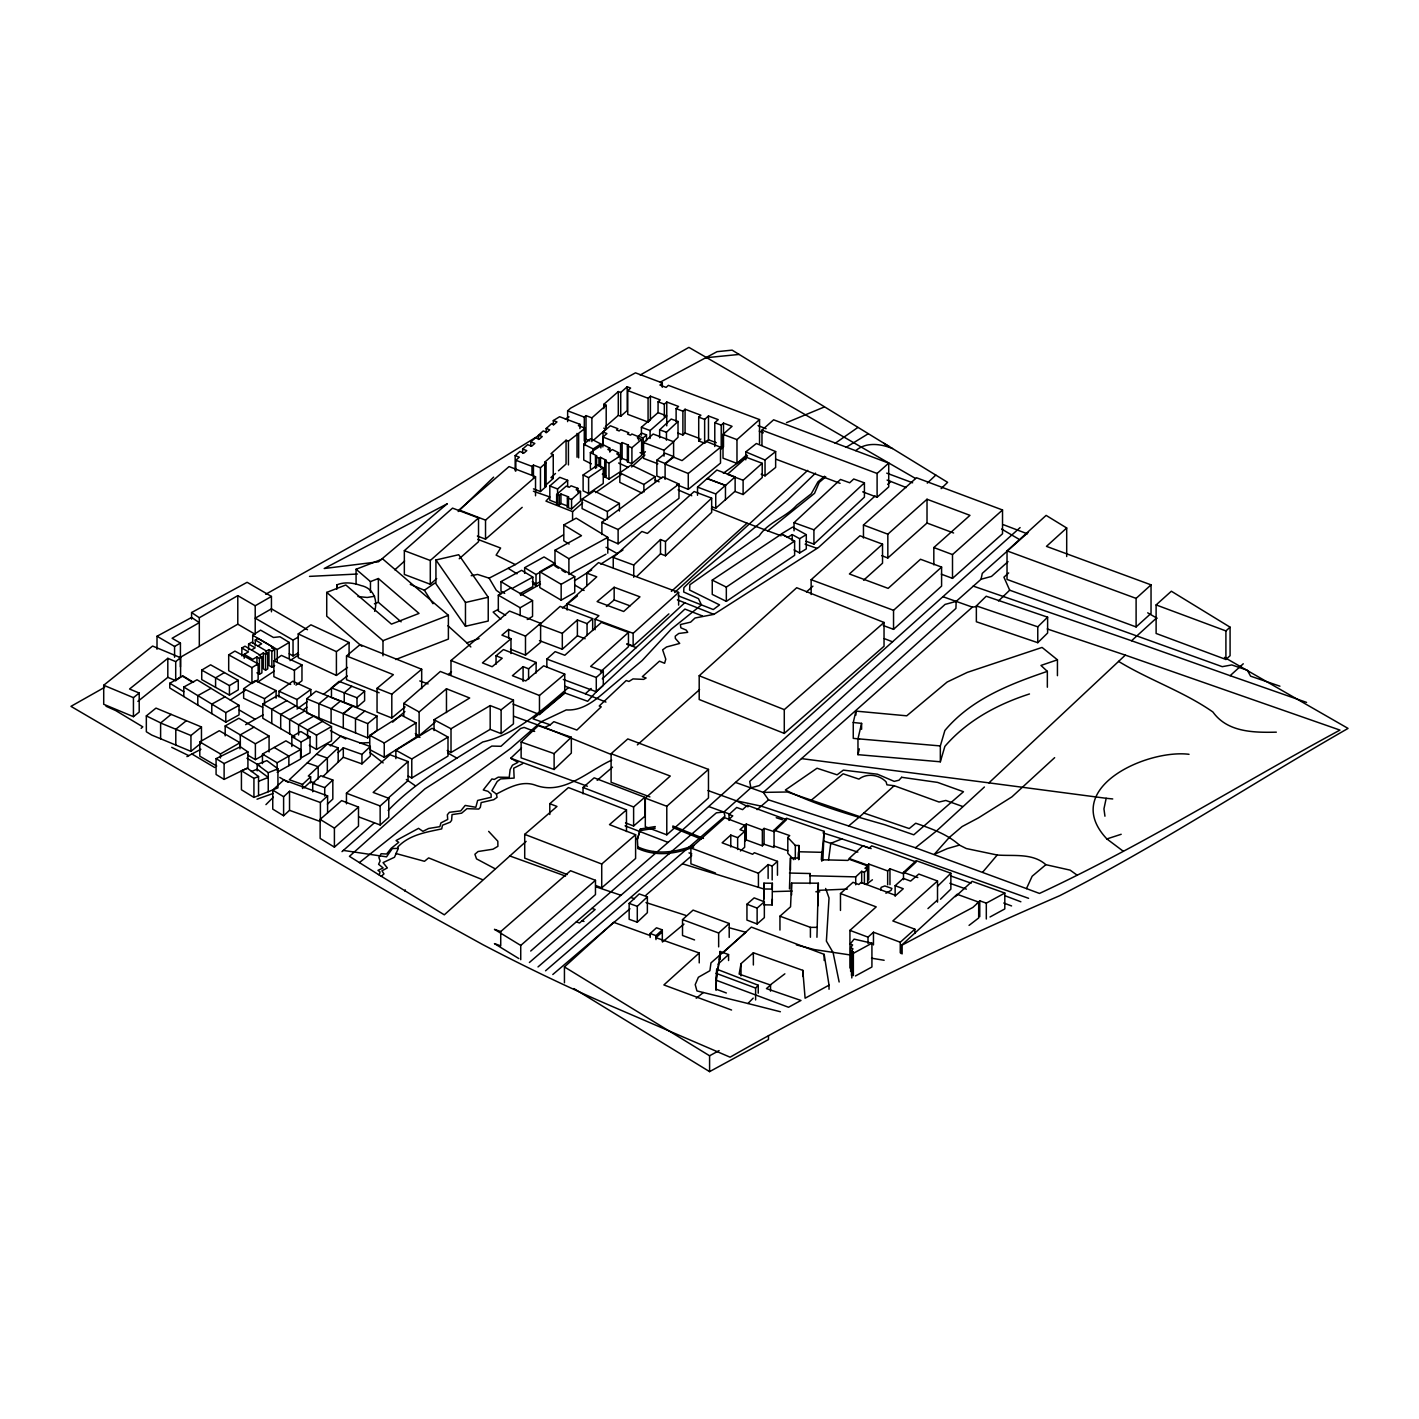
<?xml version="1.0" encoding="UTF-8"?>
<svg xmlns="http://www.w3.org/2000/svg" width="1419" height="1419" viewBox="0 0 1419 1419"><rect width="100%" height="100%" fill="white"/><g stroke="black" fill="none" stroke-linecap="round" stroke-linejoin="round"><path stroke-width="1.5" d="M572.567 519.46L572.584 511.62L582.712 502.769M763.724 900.888L763.901 883.168L772.344 883.239L772.184 904.932L763.724 904.843M772.344 883.239L772.184 889.074L763.724 888.986M772.184 904.932L772.344 899.096M798.649 854.752L798.915 845.511L795.314 845.422L787.811 837.458L789.744 835.614L774.064 830.15L774.064 847.462L764.078 844.252L762.358 845.813L746.27 839.924L744.869 841.201M816.936 937.267L818.32 883.203L791.571 883.079L790.56 906.794L779.953 916.195L779.953 930.066M818.107 905.694L818.32 883.203M336.764 587.129L336.835 584.894C344.391 581.613 353.384 582.837 361.011 585.55C373.162 588.069 378.11 599.616 374.634 611.341M1008.04 561.64L991.491 576.416L981.061 579.254L956.158 601.408L955.927 608.396L759.307 785.576L750.899 787.829L723.885 812.04L716.382 812.821L538.014 966.924M789.461 888.897L790.489 857.91L798.223 858.087L798.649 851.755L821.814 852.322L821.317 859.772L847.87 860.411L849.112 859.258L867.594 865.909L864.969 868.322L867.63 869.279L864.402 872.295L864.402 884.179M789.461 873.04L810.125 873.536L809.983 875.771L855.71 876.871L861.688 871.319L864.402 872.295M821.814 855.302L824.137 831.357L786.498 818.231L774.064 830.15M822.86 860.286L824.137 831.357M828.572 859.932L830.754 843.347L841.875 838.931L871.16 848.597M718.014 970.099L720.072 951.475L728.568 954.579L728.568 960.539M718.706 963.873L716.027 980.174L788.503 1007.259L800.972 1000.466L766.437 988.6L770.535 985.052L739.122 974.073L741.02 963.661L753.365 952.77L802.799 970.348L805.105 998.213L829.033 985.176L824.173 954.366L751.361 927.104L723.211 952.592M719.398 959.652L720.072 955.43M716.027 990.373L716.719 969.159L758.243 985.247L758.243 993.176M981.061 579.254L982.285 573.365L1028.065 532.533M1112.727 798.95L1106.181 798.294L1103.947 808.848L1104.94 816.209M859.524 739.015L853.262 738.359L853.262 722.502L855.905 711.114L906.723 715.815L947.129 682.042L967.279 672.393L1042.078 647.436L1057.439 659.817L1057.439 675.675M1029.485 693.962C997.433 704.303 967.119 720.586 944.877 746.359L940.336 761.79L857.963 754.66L857.963 738.802L861.599 723.371L853.262 722.502M857.963 754.66L859.329 748.877M404.947 891.097L405.249 889.908M940.336 761.79L940.336 745.933L944.877 730.501C971.11 699.159 1009.707 684.171 1047.346 671.364L1047.346 687.222M522.6 763.706L513.713 768.193L514.139 778.091L500.641 778.925L497.2 781.497L491.896 790.667L496.419 794.055L497.058 797.354L493.759 799.695L481.165 802.586L480.332 807.376L478.753 809.078L466.975 808.653L461.618 813.176L452.04 814.595L451.597 820.377L450.178 822.204L442.48 825.219L441.699 828.909C426.409 832.173 409.151 834.727 397.604 847.232L398.278 848.42L394.5 857.253L383.059 862.61L387.352 867.914L381.959 870.769L383.964 873.891L381.285 876.321M640.466 828.962L637.291 839.445L640.466 828.962L655.259 826.567M529.393 962.49L686.902 826.089L735.503 782.419L763.333 792.387L768.513 799.855L915.45 847.764L1026.469 888.596L1032.163 876.232L1045.874 864.685L1070.121 870.131L1077.234 875.239M880.667 889.802L881.128 887.354L884.853 885.953L891.895 888.418L891.043 890.387L885.917 893.243M851.506 951.386L853.351 951.759L853.351 975.545L851.506 975.172L851.506 951.386L852.925 948.797L850.655 947.679L852.624 944.912L849.999 944.274L849.999 968.042M851.506 975.172L852.163 973.966M851.808 977.957L851.808 954.171L853.351 951.759M849.999 944.274L854.114 939.112L871.922 943.209L871.922 966.995L855.462 975.953M1045.874 864.685C1032.553 852.801 1013.574 856.313 997.22 855.018L982.853 871.958M534.644 731.424L524.108 727.415L520.507 728.55L500.978 746.288L491.808 746.075L424.849 788.929L349.429 856.349L378.501 874.583L379.512 874.104L380.026 871.905L377.951 870.361L383.148 867.949L378.607 864.295L380.115 860.943L378.908 857.519L381.143 853.724L386.589 854.025L391.254 848.243L398.739 842.354L396.061 840.545L418.552 828.359L422.933 831.339L428.644 828.483L439.872 826.656L440.937 822.896L447.712 819.437L447.34 814.772L449.397 812.307L460.785 810.87L465.184 805.424L475.826 807.287L477.635 800.44L491.169 797.265L491.116 794.143L487.976 791.341L483.258 789.94L491.932 778.942L494.273 779.457L498.246 777.169L509.226 777.364L510.113 769.595L512.436 765.213L517.953 762.358L510.716 758.243L521.553 747.919M807.713 470.381L674.681 592.503M702.405 615.952L684.916 609.07L596.282 691.745L587.679 701.288L564.727 692.915L533.03 718.848L550.235 724.825L553.836 721.668L576.877 730.04L601.23 706.839L599.226 705.988L626.24 680.535L628.972 681.457L632.998 678.921L643.587 679.382L646.106 678.016L642.328 676.668L659.445 661.165L664.606 663.276L665.777 659.179L662.638 649.831L666.558 646.975L679.719 643.428L675.338 638.408L675.231 636.191L678.761 633.477L687.736 632.324L686.246 630.107L680.854 627.819L680.393 624.555L690.627 622.143L695.026 618.01L713.846 614.374L818.426 547.539L875.133 495.958M755.617 999.952L755.617 988.067L758.243 985.247M753.187 998.125L747.937 1003.499L696.942 990.941L695.221 984.626L698.379 977.265L709.89 970.72L710.972 962.898L745.826 932.283L729.295 927.778M577.835 488.331L576.167 489.821L580.513 491.435L580.513 500.96L571.573 508.96L567.369 507.381L568.505 506.352L568.505 496.845L560.948 494.007L560.948 503.514L559.299 504.987L556.638 503.993L556.638 494.486L566.234 486.114L569.321 487.302L571.077 485.795L577.835 488.331L577.835 492.127M556.638 503.993L557.578 503.036M265.938 804.626L273.353 797.194M976.361 605.895L986.205 596.246L1047.612 617.176L1047.612 633.034L1037.768 642.683L976.361 621.753L976.361 605.895L1037.768 626.826L1047.612 617.176M941.152 488.615L947.608 482.336L732.133 350.138L717.074 351.664L660.332 382.119M493.635 477.139L458.16 511.532M937.516 886.272L950.872 873.253L916.195 860.659L903.495 872.366L903.495 879.638M940.495 899.238L950.872 889.11L950.872 873.253M1279.938 686.193L1250.6 676.171L1247.319 670.211L1231.763 664.926L1222.256 666.682L1009.689 590.198L998.497 600.964M633.743 577.285L633.743 565.064L660.491 539.557L665.493 541.508L711.664 498.14L694.139 491.542L647.419 533.438L641.867 531.469L613.239 557.472L613.239 567.671M636.883 576.327L660.491 553.818L660.491 539.557M521.128 742.031L538.333 725.659L571.325 737.241L571.325 753.099L554.119 769.47L521.128 757.888L521.128 742.031L554.119 753.613L571.325 737.241M867.594 865.164L868.747 864.065L887.655 870.911L889.961 868.8L903.495 873.696L916.195 861.989L871.709 845.848L869.315 848.065L862.912 845.742L849.112 858.513L867.594 865.164L867.63 883.15M338.183 747.866L308.295 775.998L310.637 776.832L302.531 784.423L289.334 779.723L327.31 744.017L338.183 747.866L338.183 762.145M322.769 776.672L343.309 757.267L343.309 747.76L361.951 754.376L370.306 746.5L340.773 736.035L330.29 745.915M927.281 483.134L935.813 475.081M629.149 903.424L639.206 893.935L647.366 896.826L647.366 912.683L637.291 922.19L629.149 919.281L629.149 903.424L637.291 906.333L647.366 896.826M984.414 786.995L936.646 830.86L915.45 847.764M1026.469 888.596L1039.471 893.438C1142.951 845.334 1239.674 784.299 1339.944 730.093L1125.32 655.117L988.919 782.862L801.504 758.615L763.333 792.387L787.403 791.997L859.808 816.652L894.201 785.718L939.041 802.037L945.834 800.458L962.667 806.489M338.183 752.584L343.309 747.76M343.309 757.267L361.951 763.883L370.306 756.025L370.306 746.5M312.712 791.784L312.712 783.323L320.818 775.732L332.826 780.024L332.826 799.057L327.417 804.13M324.72 796.094L324.72 787.634L332.826 780.024M660.491 553.818L665.493 555.769L711.664 512.419L711.664 498.14M303.879 787.9L310.637 781.585L314.716 783.022M659.64 437.744L659.64 429.815L671.187 419.048L678.016 421.478L678.016 437.336L673.67 441.38M666.451 440.192L666.451 432.263L678.016 421.478M638.444 440.121L638.444 436.165L641.707 433.114L646.496 434.853L646.496 440.795M640.04 452.59L643.215 453.761L643.215 437.903L646.496 434.853M643.215 453.761L645.397 451.721M794.037 530.83L794.037 522.671L840.509 479.462L849.679 482.762L853.724 479.001L864.419 482.85L864.419 497.129L813.921 544.098L805.974 541.224M813.921 544.098L813.921 529.819L864.419 482.85M815.535 473.095L787.492 500.197L691.94 579.892L683.905 587.59L683.692 591.989L698.467 598.641L701.447 604.902L713.278 609.549L719.557 604.884L689.581 590.038L689.865 584.752L759.218 535.85C768.495 521.89 785.612 517.545 796.715 505.217L811.225 493.83L817.965 481.839L824.599 476.234M684.774 602.773L602.295 678.814M671.364 591.386L747.05 523.203L781.124 535.779M564.727 686.14L585.337 693.767L591.226 688.499M887.691 484.393L890.83 481.502L906.28 487.568M526.112 841.378L444.307 914.829L378.501 874.583M327.594 795.882L320.392 802.515L289.529 791.288L289.529 810.32L283.605 815.748L272.75 809.114L272.75 790.081L283.8 779.953L327.594 795.882L327.594 812.803M283.605 815.748L283.605 796.715L289.529 791.288M901.154 953.55L901.154 945.622L957.151 894.289L978.684 902.112L978.684 917.969L969.053 925.383M978.684 902.112L972.866 907.433L901.154 945.622M141.155 728.337L142.787 726.847L115.755 710.6L105.999 706.219M631.632 466.975L644.882 455.02M568.54 687.541C542.643 709.482 516.605 734.155 482.762 741.977C449.77 762.801 415.448 782.082 388.167 810.426M729.029 820.43L729.029 814.488L736.709 807.464L742.598 809.628L747.334 805.3L786.498 819.685L774.064 831.605L764.078 828.394L762.358 829.955L762.358 845.813M728.816 819.472L732.789 815.854L729.029 814.488M655.986 939.609L655.986 935.635L662.318 929.853L656.465 927.795L650.186 933.507L650.186 937.462M662.318 931.893L655.986 937.675L699.23 953L699.23 962.898M955.395 896.648L972.121 881.341L1004.812 893.065L1004.812 908.923L990.019 916.976M977.301 903.069L979.766 900.817L986.311 903.14L1004.812 893.065M762.358 829.955L746.27 824.067L739.973 829.654L744.656 831.392L737.649 837.653L737.649 849.555M1156.574 617.974L1131.564 640.749L973.168 586.082M404.592 561.019L394.837 569.835M567.157 610.081L567.157 603.731L596.778 576.823L586.81 573.134L586.81 585.816M1020.101 527.584L735.503 782.419M1066.698 527.992L1046.459 546.368L1151.04 584.859L1151.04 613.398L1136.105 626.932L1007.029 579.431L1007.029 550.891L1046.122 515.399L1066.698 527.992L1066.698 556.532M718.014 964.157L728.568 954.579M1136.105 626.932L1136.105 598.392L1151.04 584.859M1131.564 640.749L1230.131 675.675L1243.257 663.79M646.053 895.087L691.692 855.728M699.23 953L663.879 984.946L731.565 1010.026M553.321 424.884L553.321 420.556L559.618 416.725L579.91 424.281L578.384 425.665L585.196 428.219L585.196 445.513M699.195 675.746L796.698 587.732L884.037 622.462L884.037 646.248L784.281 733.41L699.195 699.514L699.195 675.746L784.281 709.624L884.037 622.462M612.511 767.147L597.168 780.361M718.653 946.881L718.653 933.01L729.206 923.503L693.075 910.111L682.521 919.618L682.521 935.476L694.565 939.946M696.215 998.249L703.363 992.52M586.81 573.134L598.481 562.633L678.619 592.45L678.619 605.133M546.847 667.232L546.847 659.072L555.131 651.64L564.833 655.259L601.408 622.409L628.457 632.466L628.457 646.727L600.485 671.843M595.058 629.752L595.058 619.181L598.924 615.704L567.157 603.731M374.421 822.772L341.997 851.648M628.457 632.466L590.623 666.451L603.306 671.169L603.306 685.43L596.282 691.745L563.325 679.488M627.127 643.765L633.14 646L633.14 633.317L678.619 592.45M596.282 691.745L596.282 677.484L603.306 671.169M633.14 646L668.881 613.895M811.154 594.526L811.154 579.715L860.003 535.779L882.529 544.151L882.529 563.183L863.603 580.229M882.529 544.151L849.396 573.968L888.134 588.371L920.505 559.263L941.595 567.086L941.595 586.118L893.544 629.344L883.239 625.513M893.544 629.344L893.544 610.312L941.595 567.086M1008.678 572.921L1003.925 577.178L1009.689 590.198M1156.113 604.92L1171.349 591.226L1230.078 627.18L1230.078 655.72L1225.91 659.463L1156.113 633.459L1156.113 604.92L1225.91 630.923L1230.078 627.18M585.196 428.219L568.434 441.132L566.057 440.245L550.944 453.761L553.25 454.63L553.25 478.416L544.736 486.007L546.084 486.522L546.084 462.736L544.736 462.222L544.736 486.007M555.485 473.503L550.944 477.547L553.25 478.416M558.501 470.789L566.057 464.031L566.057 440.245M571.573 508.96L571.573 499.453L580.513 491.435M806.435 591.954L812.91 586.153M699.585 689.599L637.362 744.886M840.474 910.448L840.474 893.527L853.014 882.316L858.814 884.498L861.085 882.476L895.761 895.442L903.264 888.737L895.141 885.704L895.141 896.276M849.928 943.067L849.928 930.385L876.215 906.883L840.474 893.527M868.002 943.475L868.002 937.143L873.465 932.23L900.267 942.234L914.865 929.179L892.835 920.949L937.516 880.986L918.785 874.051L910.608 881.11L903.335 878.379L895.141 885.704M927.955 908.586L937.516 900.018M544.736 462.222L553.25 454.63M567.635 421.62L567.635 410.818L570.669 408.14L635.481 372.842L662.301 382.935L659.924 385.063L666.114 387.387L668.402 385.347L759.537 419.581L759.537 443.367M559.299 504.987L559.299 495.479L560.948 494.007M567.369 507.381L567.369 497.856L568.505 496.845M723.495 423.11L723.495 446.896L721.224 448.918L721.224 425.132L723.495 423.11L732.08 426.321L723.016 434.374L723.016 458.16L736.975 463.41L746.642 454.825M863.462 538.014L863.462 525.03L916.514 477.76L1002.524 509.989L1002.524 533.775L952.504 578.367L941.294 574.163M881.731 555.68L887.833 557.969L887.833 534.183L927.015 499.257L969.975 515.345L933.826 547.557L933.826 564.868M887.833 557.969L927.015 523.043L927.015 499.257M952.504 578.367L952.504 554.581L1002.524 509.989M715.46 873.022L690.911 863.834L690.911 847.977L724.807 817.734L744.869 825.344L744.656 847.249L740.452 851.01M737.649 837.653L730.785 835.082L722.111 842.815L752.638 854.256L754.34 852.713L777.47 861.368L777.47 875.239M758.42 887.123L758.42 873.253L768.122 864.579L772.167 866.087L777.47 861.368M546.191 432.83L546.191 428.503L551.512 423.767L553.907 424.671L556.975 421.922L553.321 420.556M714.786 446.506L714.786 422.72L718.245 419.652L708.471 415.98L708.471 439.766L704.64 443.171L698.716 440.937L698.716 417.151L700.897 415.217L685.075 409.257L682.894 411.191L682.894 434.977L677.803 433.061M704.64 443.171L704.64 419.385L708.471 415.98M698.716 440.937L700.897 439.003M736.975 463.41L736.975 439.624L759.537 419.581M697.527 495.266L697.527 487.107L707.212 478.487L725.464 485.351L725.464 499.772L735.131 491.169L735.131 476.89L716.897 470.044L707.212 478.646L725.464 485.493L735.131 476.89M562.314 633.371L577.391 619.961L587.058 623.597L592.663 618.631L560.133 606.41L539.468 624.786L562.314 633.371L562.314 649.228L539.468 640.643M743.113 480.261L762.216 463.286L746.536 457.379L727.433 474.354L743.113 480.261L743.113 494.522L735.131 491.524M562.314 649.228L577.391 635.818L577.391 619.961M743.113 494.522L762.216 477.547L762.216 463.286M862.699 491.843L877.102 497.253L877.102 473.467L888.72 463.126L773.621 419.811L761.968 430.152L761.968 445.282M877.102 497.253L888.72 486.912L888.72 463.126M801.504 758.615L972.387 607.137L977.851 606.339M538.493 439.464L538.493 435.136L543.229 430.95L546.883 432.334L549.703 429.815L546.191 428.503M533.455 488.881L540.462 491.524L540.462 467.738L546.084 462.736M540.462 491.524L546.084 486.522M641.406 435.19L641.406 427.261L658.044 412.627L658.097 401.808L660.243 399.91L650.399 396.203L648.075 398.26L648.075 422.046L627.766 414.366L627.766 390.58L630.621 388.061L627.198 386.766L620.724 392.495L620.724 416.281L618.294 415.359L605.399 426.711M676.118 421.603L676.118 408.637L678.566 406.473L666.77 402.02L664.34 404.167L664.34 417.133M657.866 463.782L643.57 458.39L643.57 442.533L653.166 434.037L673.599 441.735L673.599 457.592M664.003 456.191L664.003 450.249L673.599 441.735M346.449 803.81L346.449 793.239L389.977 754.731L408.051 761.542L408.051 780.574L388.114 798.205M408.051 761.542L373.144 792.423L388.771 798.312L388.771 817.344L380.15 824.971L358.936 816.972M711.699 506.707L715.744 508.233L715.744 493.954L725.464 485.351M715.744 508.233L725.464 499.612M380.15 824.971L380.15 805.957L388.771 798.312M359.379 862.61L420.024 814.222L510.485 748.558L541.278 721.721L566.252 709.926C584.38 711.008 597.47 698.166 610.33 687.31L642.133 660.562L671.187 629.238L701.447 604.902L678.193 595.785M436.715 578.615L430.294 584.273L404.344 574.447L404.344 550.661L452.555 508.126L478.522 517.953L478.522 541.739L459.224 558.767M522.653 453.388L522.653 449.06L527.62 444.679L531.664 446.222L534.839 443.42L530.812 441.912L530.812 446.222M530.812 441.912L535.477 437.797L539.255 439.198L542.253 436.555L538.493 435.136M430.294 584.273L430.294 560.487L478.522 517.953M620.724 416.281L627.198 410.552L627.198 386.766M648.075 422.046L650.399 419.989L650.399 396.203M682.894 434.977L685.075 433.043L685.075 409.257M611.092 753.702L627.801 738.927L708.471 769.4L708.471 797.939L666.788 834.815L645.308 826.709L645.308 798.152L670.282 776.051L611.092 753.702L611.092 782.241L649.884 796.893M666.788 834.815L666.788 806.276L708.471 769.4M564.443 982.799L564.443 966.942L613.664 922.315L650.186 935.547M757.125 809.646L768.513 799.855M515.168 470.753L515.168 455.623L519.833 451.508L523.983 453.069L526.786 450.621L522.653 449.06M515.824 471.073L515.824 460.27L519.301 457.202L515.168 455.623M603.784 408.672L603.784 404.344L618.294 391.573L620.724 392.495M591.883 441.646L591.883 417.86L606.197 405.266L603.784 404.344M593.461 440.245L606.197 429.052L606.197 405.266M650.097 438.489L650.097 430.56L666.753 415.927L658.044 412.627M531.983 475.028L531.983 466.372L533.455 465.095L540.462 467.738M757.125 923.964L757.125 908.107L764.344 901.774L754.163 897.89L746.944 904.222L746.944 920.08L757.125 923.964L764.344 917.632L764.344 901.774M586.012 415.625L586.012 439.411L584.291 440.919L584.291 417.133L586.012 415.625L591.883 417.86M403.776 716.382L403.776 703.416L440.316 671.471L513.447 700.064L513.447 723.85L501.12 733.605L490.176 729.366L451.011 752.531L447.251 750.527M320.144 819.384L341.624 800.618L358.493 807.074L358.493 826.106L334.405 847.143L320.144 838.416L320.144 819.384L334.405 828.111L334.405 847.143M358.493 807.074L334.405 828.111M518.857 958.57L494.451 943.617L500.73 945.834L500.73 931.556L570.527 870.734L595.466 880.312L595.466 894.573L530.706 951.032M520.738 959.705L520.738 945.444L595.466 880.312M485.529 520.134L535.531 476.749L509.066 466.567L459.082 509.953L485.529 520.134L485.529 539.167L477.387 536.027M485.529 539.167L522.192 507.346M567.653 480.332L557.578 488.97L557.578 503.248L549.827 500.215L549.827 485.954L559.778 477.316L567.653 480.332L567.653 486.451M625.531 822.878L633.619 826L633.619 806.968L644.776 797.301L594.171 777.825L583.032 787.474L583.032 793.824M633.619 826L644.776 816.315L644.776 797.301M392.637 722.147L404.894 711.54M549.792 814.506L549.792 803.704L568.451 787.563L626.471 809.912L626.471 831.534M567.263 874.547L524.711 858.14L524.711 834.354L556.975 806.453L549.792 803.704M626.471 809.912L609.478 824.634L635.606 834.709L635.606 858.477L601.727 887.815L595.643 885.474M601.727 887.815L601.727 864.029L635.606 834.709M576.327 921.889L579.502 922.989L595.164 909.508L591.971 908.408M545.552 970.791L724.967 816.138L723.885 812.04L708.932 806.613M331.461 687.896L339.07 681.368L364.612 691.213L364.612 700.72L357.003 707.265L331.461 697.421L331.461 687.896L357.003 697.758L364.612 691.213M622.125 442.586L622.125 458.443L620.582 459.774L620.582 443.916L622.125 442.586L628.404 445.052L628.404 460.909L627.375 461.796L631.916 463.57L641.636 455.304L641.636 439.447L637.344 437.762L638.444 436.68L631.881 434.019L630.515 435.19L627.464 434.001L628.865 432.795L620.706 429.62L619.145 430.968L616.52 429.922L617.904 428.733L610.365 425.789L603.04 432.032L603.04 443.916M627.375 461.796L627.375 445.938L628.404 445.052M351.823 686.264L344.232 692.844L344.232 702.37M552.789 974.516L629.965 908.763M784.867 973.824L770.109 985.034M602.88 446.914L602.88 437.017L606.924 433.558L603.04 432.032M631.916 463.57L631.916 447.73L641.636 439.447M450.994 675.32L450.994 660.527L509.51 611.057L540.604 623.331L525.491 636.12L508.641 629.451L501.918 635.144L510.982 638.727L510.982 653.538M415.288 733.623L419.137 735.751L419.137 711.966L446.471 688.765L469.671 698.006L434.037 719.735L434.037 730.554M419.137 735.751L435.207 722.094M825.734 476.855L819.242 482.371L814.541 493.333L767.608 531.043M510.982 638.727L482.425 662.886L492.162 666.735L502.22 658.239L496.047 655.791L496.047 664.252M496.047 655.791L503.443 649.565L536.116 662.46L536.116 673.014M510.503 649.228L525.491 655.135L540.604 642.364L540.604 623.331M536.116 662.46L528.595 668.81L523.097 666.628L512.401 675.692L525.722 680.943L543.637 665.813L564.727 674.131L564.727 693.164L539.468 714.52L513.057 704.09M539.468 714.52L539.468 695.487L564.727 674.131M614.161 587.271L597.097 601.585L623.686 611.483L639.969 596.849L614.161 587.271L614.161 599.953L606.41 606.463M379.121 692.774L346.52 679.736L346.52 655.95L360.089 644.616L421.691 669.254L421.691 688.712M405.089 706.91L391.804 717.996L377.046 712.107L377.046 688.321L393.382 674.681L346.52 655.95M391.804 717.996L391.804 694.21L421.691 669.254M662.779 941.737L683.958 924.088M811.296 800.192L843.099 773.816L858.921 779.102C867.044 772.876 879.23 774.65 886.13 781.904L886.91 784.813L894.201 785.718M661.804 478.043L656.855 476.039L656.855 460.182L665.263 453.246L673.528 456.563L665.103 463.516L665.103 479.374M448.173 674.628L451.526 671.861M688.268 473.503L720.515 447.251L705.882 441.238L682.06 460.607L673.528 457.113L665.103 464.048L688.268 473.503L688.268 489.36L676.686 484.642M688.268 489.36L720.515 463.091L720.515 447.251M562.474 608.077L577.444 595.891M343.292 727.929L306.717 712.994L306.717 698.733L316.011 691.177L352.604 706.112L343.292 713.668L343.292 727.929L355.495 732.896L355.495 718.599L364.807 711.043M328.215 696.126L318.92 703.753L318.92 718.014M340.418 701.092L331.106 708.702L331.106 722.981M306.717 698.733L343.292 713.668L352.604 706.059L377.011 716.063L377.011 730.324L367.698 737.898L355.495 732.878M367.698 737.898L367.698 723.619L377.011 716.063M201.463 742.829L190.944 751.361L151.727 735.06L146.334 731.761L146.334 715.903L155.984 708.099L201.463 726.971L201.463 740.86M171.149 714.36L160.613 722.998L190.944 735.503L201.463 726.971M186.315 720.728L175.796 729.242L175.796 745.099M1054.654 757.657L1011.907 796.875L978.471 817.858L962.082 826.585L949.24 837.494L934.234 854.38L947.289 848.615L959.439 845.103L966.321 848.544L997.22 855.018M180.585 657.707L175.708 661.626L167.814 658.327L129.555 689.013L139.204 693.04L139.204 712.054L133.439 716.684L103.711 704.285L103.711 685.253L152.596 646.053L180.585 657.707L180.585 676.721L175.708 680.641L167.814 677.36L137.874 701.376M591.315 463.836L583.759 460.04L583.759 444.182L590.57 438.702L600.858 443.97L600.858 447.943M133.439 716.684L133.439 697.651L139.204 693.04M859.808 816.652L848.651 825.947M745.791 459.827L745.791 451.898L756.398 443.491L775.643 451.579L775.643 467.436L765.036 475.862L761.187 474.23M765.036 475.862L765.036 460.004L775.643 451.579M501.12 733.605L501.12 709.819L513.447 700.064M323.479 694.37L347.265 675.976M303.737 709.606L306.876 707.194M866.051 884.569L872.437 879.78M855.746 450.639C866.033 441.859 880.738 443.704 892.462 448.546M601.887 534.52L601.887 522.281L662.762 476.819L678.974 484.074L678.974 498.353L618.116 543.814L607.297 538.972M618.116 543.814L618.116 529.535L678.974 484.074M296.997 707.123L296.997 699.514L310.814 689.492L292.775 681.226L278.975 691.23L278.975 696.942M296.997 709.021L307.355 701.518M595.572 492.588L621.504 474.354M347.495 667.444L336.409 675.426L298.238 657.707L298.238 633.921L310.903 624.821L349.092 642.523L349.092 655.489M290.682 684.455L273.885 676.668L273.885 660.811L281.423 655.383L301.963 664.926L301.963 680.783L295.932 685.111M294.425 684.206L294.425 670.336L301.963 664.926M336.409 675.426L336.409 651.64L349.092 642.523M723.318 473.236L747.547 455.801M846.043 447.357L868.162 433.806M835.152 443.296L857.785 427.509M262.621 707.283L243.642 698.219L243.642 688.712L255.225 680.623L276.102 690.61L276.102 698.219M264.519 704.392L264.519 698.68L276.102 690.61M435.101 582.925L424.387 590.233L410.268 584.415M642.027 493.102L619.837 482.371L619.837 472.846L631.189 465.024L655.223 476.642L655.223 482.354M643.889 492.091L643.889 484.482L655.223 476.642M583.12 474.975L597.789 464.971L603.252 467.649L603.252 483.507L588.583 493.493L583.12 490.832L583.12 474.975L588.583 477.635L603.252 467.649M605.452 520.117L582.109 508.605L582.109 499.08L594.135 490.956L619.393 503.426L619.393 511.035M607.385 519.159L607.385 511.549L619.393 503.426M726.333 601.372L726.333 587.111L794.622 541.065L781.461 534.076L712.249 580.123L712.249 594.401L726.333 601.372L794.622 555.326L794.622 541.065M274.151 671.187L257.956 681.918M290.026 660.633L298.841 654.762M230.339 700.117L245.061 690.414M590.375 468.447L590.375 452.59L602.791 444.519L609.798 448.138L607.846 449.397L610.525 450.781L612.369 449.557L618.613 452.75L616.768 453.938L620.387 455.818L620.387 471.676L608.982 479.072L604.725 476.873L604.725 461.015L606.002 460.182L600.485 457.326L598.96 458.302L598.96 466.23M604.725 476.873L606.002 476.039L606.002 460.182M593.213 452.892L593.213 448.936L600.858 443.97M595.483 468.394L595.483 456.492L596.583 455.783L590.375 452.59M608.982 479.072L608.982 463.215L620.387 455.818M252.706 643.162L252.706 635.233L260.599 630.142L273.459 637.468L280.004 636.776L289.228 642.435L289.228 658.292M591.67 569.924L574.447 580.814M600.769 564.123L622.941 550.004M369.791 735.361L401.577 715.282L416.033 722.91L416.033 737.188L384.247 757.267L369.791 749.64L369.791 735.361L384.247 742.988L416.033 722.91M563.432 534.839L515.328 564.585L489.129 578.172L477.547 574.429L471.214 575.706M540.976 434.161L441.717 495.408L265.69 594.277M228.69 654.868L234.915 651.09L258.134 663.826L258.134 679.683L251.943 683.461L228.69 670.726L228.69 654.868L251.943 667.604L258.134 663.826M395.866 758.668L395.866 750.225L432.068 728.302L447.996 737.064L447.996 756.079L411.776 778.02L408.229 776.069M411.776 778.02L411.776 758.988L447.996 737.064M799.624 538.688L806.294 534.644L792.6 527.105L781.461 533.863L787.74 537.322L792.21 534.608L799.624 538.688L799.624 552.967L794.072 549.898M799.624 552.967L806.294 548.905L806.294 534.644M565.312 419.084L569.054 416.849M224.433 672.588L238.268 680.34L238.268 689.847L229.435 695.115L201.729 679.612L201.729 670.105L210.58 664.819L224.433 672.553L215.582 677.874L215.582 687.381M229.435 695.115L229.435 685.608L238.268 680.34M277.255 661.431L277.255 649.53L289.228 642.435M434.037 719.735L451.011 728.745L490.176 705.58L501.12 709.819M540.497 584.06L520.578 595.395M505.607 615.225L498.317 611.021L498.317 595.164L510.698 587.998L532.551 600.574L532.551 616.431L527.247 619.518M520.17 615.686L520.17 607.758L532.551 600.574M640.217 375.024L688.907 347.371L915.486 478.451M179.362 657.884L199.316 646.408L199.316 617.726L237.789 595.643L255.207 605.771L255.207 634.311L237.789 624.183L237.789 595.643M255.207 605.771L271.437 596.441L247.119 582.304L191.583 612.547L191.583 619.127M199.316 646.266L237.789 624.183M307.497 629.734L271.437 608.822L255.207 618.17L293.041 640.093L298.451 636.989M289.263 653.769L293.041 655.95L298.451 652.846M157.012 649.246L157.012 636.262L174.572 646.461L180.426 643.091L180.426 666.877M216.717 766.012L199.795 756.185L199.795 741.906L219.306 730.714L240.006 742.74L240.006 748.842M286.744 700.631L271.774 709.234L262.817 704.019L277.805 695.452L331.496 726.581L331.496 740.86L316.508 749.427L309.342 745.241M199.795 741.906L220.477 753.932L240.006 742.74M295.684 705.828L280.696 714.431L280.696 728.692L262.817 718.28L262.817 704.019M289.653 719.61L304.642 711.008M313.599 716.187L298.593 724.79L271.774 709.198L271.774 723.513M322.539 721.366L307.551 729.969L298.593 724.754L298.593 734.989M307.551 738.128L307.551 729.934L316.508 735.166L331.496 726.581M241.851 655.915L241.851 647.986L245.008 646.195L251.5 650.008M244.21 658.274L244.21 654.319L248.467 651.906L241.851 647.986M266.506 650.984L268.971 649.6L271.845 651.286L274.63 649.707L274.63 659.622M268.971 649.6L268.971 665.458L271.845 667.143L274.63 665.564M104.651 687.31L70.95 706.36L400.53 899.22L482.921 944.699A2303.835 1330.117 60 0 0 606.516 1003.996L730.093 1057.19C836.465 996.298 947.395 944.451 1059.674 895.708C1158.791 845.263 1251.629 783.66 1348.05 728.408L1224.455 657.387M248.609 649.937L248.609 643.995L251.606 642.293L266.506 651.09L265.424 651.711L267.748 653.077L267.748 668.934L265.584 670.158L263.313 668.828L263.313 652.971L259.109 655.401L261.894 657.05L261.894 672.908L259.429 674.291L256.928 672.801M259.429 674.291L259.429 658.434L256.928 656.944L252.706 659.321L244.21 654.319M539.805 571.733L553.357 564.053L574.73 576.628L574.73 592.486L561.161 600.166L539.805 587.59L539.805 571.733L561.161 584.309L561.161 600.166M561.161 584.309L574.73 576.628M255.278 645.964L255.278 640.004L258.081 638.426L277.255 649.53M257.921 645.911L261.681 643.8L255.278 640.004M263.313 652.971L265.584 654.301L267.748 653.077M259.429 658.434L261.894 657.05M225.178 735.876L225.178 725.96L238.871 718.245L269.078 736.071L269.078 751.928M245.629 724.666L263.012 714.874M253.966 727.149L240.272 734.882L225.178 725.96M240.343 746.749L216.078 758.633L216.078 774.49L224.113 779.403L247.917 767.768L247.917 751.91L240.343 746.749L240.272 734.847L255.385 743.787L269.078 736.071M291.853 736.603L300.863 731.53L310.052 736.958L310.052 752.815L301.059 757.888L301.059 742.031L291.853 736.603L291.853 746.518M262.462 763.582L262.462 754.074L285.911 740.842L300.597 749.534L300.597 759.041L277.148 772.273M247.828 755.174L255.385 759.644L263.934 754.819M301.059 742.031L310.052 736.958M262.462 754.074L277.148 762.766L300.597 749.534M611.695 760.141C587.448 771.173 563.591 795.722 535.211 785.115C521.553 780.202 508.197 788.006 496.419 794.055M524.658 567.671L544.045 556.94L555.397 563.769L536.01 574.5L524.658 567.671L524.658 573.365M532.231 581.737L536.01 584.007L539.894 581.861M255.154 719.291L239.261 709.997M183.796 696.498L169.783 688.002L169.783 683.248L183.033 675.976L193.552 682.344M183.796 687.044L197.046 679.772L211.041 688.286L197.791 695.629L183.796 687.044L183.796 696.569L225.798 722.147L239.048 714.874L239.048 705.349L211.041 688.357M225.036 696.853L211.786 704.126L211.786 713.633M569.108 544.027L563.804 540.799L563.804 524.941L576.203 518.148L607.793 537.358L607.793 553.215M197.791 705.137L197.791 695.558L225.798 712.622L239.048 705.349M558.447 568.203L554.971 566.092L554.971 550.235L581.488 535.69L563.804 524.941M504.703 593.408L500.978 591.138L500.978 581.63L521.607 570.314L532.817 577.107L532.817 586.615L519.656 593.834M532.817 577.107L512.153 588.442L500.978 581.63M554.971 550.235L568.895 558.696L607.793 537.358M605.948 554.226L568.895 574.553L568.895 558.696M157.012 636.262L191.583 617.442L199.316 622.622L172.107 638.266L180.426 643.091M851.808 954.171L871.922 943.209M564.443 966.942L709.589 1055.771L719.096 1050.61M573.861 988.564L709.589 1071.629L768.477 1039.559L768.477 1035.604M186.918 756.611L200.913 749.267M498.512 609.301L493.138 612.086L500.801 619.323M216.078 758.633L224.113 763.546L247.917 751.91M513.855 716.293L544.736 727.468L550.235 724.825M786.516 422.649L824.173 407.04M241.425 770.73L247.491 768.282L258.542 776.512L258.542 795.598L253.93 797.407L241.425 789.762L241.425 770.73L253.93 778.375L258.542 776.512M251.376 771.528L257.194 769.187L268.244 777.417L258.542 781.319M277.929 768.814L266.861 760.602L257.194 764.486L268.244 772.716L277.929 768.814L277.929 787.847L258.542 795.598M356.08 584.397L356.08 569.267L382.704 558.944L448.386 615.314L448.386 639.082L395.688 659.533M361.827 646.301L326.725 616.183L326.725 592.397L345.828 584.983L391.449 624.129L419.031 613.416L378.359 578.526L370.465 581.595L356.08 569.267M374.403 603.838L378.359 602.312L401.134 621.841M326.725 592.397L382.988 640.661L448.386 615.314M257.034 799.199L273.228 793.434M447.961 625.779L466.816 642.825L479.072 638.621M1057.439 659.817L1040.961 665.44L1047.346 671.364M1121.187 834.283L1106.873 838.931C1059.496 788.503 1146.481 748.984 1189.033 754.305M693.696 845.476C675.675 852.34 656.057 855.285 637.876 846.912L637.876 848.509C656.057 856.881 675.675 853.919 693.696 847.054M956.158 601.408L945.089 604.405L856.296 684.419L749.693 781.443L750.899 787.829M435.935 559.973L458.709 554.723L488.225 597.239L488.225 621.025L465.467 626.276L435.935 583.759L435.935 559.973L465.467 602.49L465.467 626.276M465.467 602.49L488.225 597.239M374.634 596.264L367.219 597.47L357.96 596.548M640.466 830.558L655.259 828.146M739.139 354.431L705.882 357.748M359.805 743.13L369.064 742.598M309.519 576.38L357.499 574.021M773.266 891.611L792.104 891.061M398.278 848.42L392.371 848.527L386.536 856.845L343.398 850.424M817.433 890.369L847.356 889.092M779.953 916.195L810.409 927.352L816.936 927.37M1276.32 732.169C1253.846 732.665 1227.435 732.346 1212.908 712.001C1183.748 691.603 1149 679.967 1118.562 661.378M815.854 891.771L819.774 891.859M857.963 738.802L940.336 745.933M1106.181 798.294L988.919 782.862M850.265 954.969L814.275 949.559L796.378 944.877M871.532 958.197L884.143 960.273M889.341 446.648L883.877 443.331M707.992 790.543L736.319 800.795L761.134 806.116L890.742 849.112L1028.58 898.316M747.937 1003.499L780.379 1011.747M763.156 888.773L682.699 863.852M395.724 853.458L424.476 861.298L428.627 857.892L482.407 879.62M841.875 838.931L823.002 832.882M646 902.555L685.891 915.415M857.856 852.092L824.084 841.148M621.043 895.3L595.998 886.84M1047.222 628.954L1125.32 655.117M776.246 817.699L782.383 819.756M723.885 812.04L729.331 813.903M863.745 813.016L909.224 828.572L915.716 823.233C931.112 828.554 947.076 834.035 959.439 845.103M630.994 897.535L634.435 898.724M582.056 920.789L583.989 921.445M774.064 846.008L787.793 850.779M1306.562 702.405L1230.131 675.675M805.105 544.169L817.096 548.373M533.384 491.222L549.827 496.969L545.96 501.12L572.584 511.62M972.387 607.137L943.316 596.849M500.73 931.556L494.451 929.356L520.738 945.444M949.879 883.292L966.392 889.128M316.472 754.216L327.346 758.083L327.346 772.344M419.758 680.943L428.077 683.905M950.553 875.895L971.128 883.203M688.995 852.872L691.798 853.866M307.338 762.872L318.193 766.739L318.193 778.978M565.542 876.073L509.598 855.888M312.712 783.323L324.72 787.634M659.64 429.815L666.451 432.263M794.037 522.671L813.921 529.819M626.808 644.191L636.386 647.667M638.444 436.165L643.215 437.903M903.495 872.366L917.791 877.545M510.716 758.243L587.395 786.232M668.065 842.389L625.087 825.858M655.986 935.635L650.186 933.507M289.529 810.32L320.392 821.548L320.392 802.515M1007.029 550.891L1136.105 598.392M811.154 579.715L893.544 610.312M613.239 557.472L633.743 565.064M682.521 919.618L718.653 933.01M886.751 473.148L912.63 482.797M556.638 494.486L559.299 495.479M614.161 599.953L630.054 605.842M595.058 619.181L633.14 633.317M546.847 659.072L596.282 677.484M868.002 937.143L849.928 930.385M714.786 422.72L721.224 425.132M708.471 439.766L716.293 442.71M927.015 523.043L953.603 532.994M863.462 525.03L887.833 534.183M560.948 503.514L568.505 506.352M690.911 847.977L758.42 873.253M716.027 973.274L755.617 988.067M726.351 992.981L716.027 989.132L716.719 969.159M761.968 430.152L877.102 473.467M676.118 408.637L682.894 411.191M723.016 434.374L736.975 439.624M776.353 459.348L840.083 483.329M685.075 433.043L698.911 438.258M933.826 547.557L952.504 554.581M643.57 442.533L664.003 450.249M697.527 487.107L715.744 493.954M567.369 497.856L571.573 499.453M577.391 635.818L585.125 638.727M1003.765 903.016L1011.57 905.943M346.449 793.239L380.15 805.957M658.097 401.808L664.34 404.167M698.716 417.151L704.64 419.385M627.766 390.58L648.075 398.26M515.824 460.27L531.983 466.372M404.344 550.661L430.294 560.487M645.308 798.152L666.788 806.276M758.065 425.629L766.1 428.698M1003.428 524.711L1027.356 533.81M641.406 427.261L650.097 430.56M567.635 410.818L584.291 417.133M477.919 539.415L500.623 548.036L496.118 555.131L515.328 564.585M1004.794 895.673L1020.864 901.774M887.088 480.083L890.83 481.502M586.012 439.411L589.914 440.901M603.784 428.13L606.197 429.052M746.944 904.222L757.125 908.107M583.032 787.474L633.619 806.968M524.711 834.354L601.727 864.029M884.321 638.621L892.533 641.814M549.827 485.954L557.578 488.97M605.948 702.086L585.337 693.767M627.375 445.938L631.916 447.73M602.88 437.017L620.582 443.916M622.125 458.443L628.404 460.909M450.994 660.527L539.468 695.487M677.377 599.829L713.846 614.374M377.046 688.321L391.804 694.21M747.05 523.203L711.398 508.853M656.855 460.182L665.103 463.516M544.736 727.468L611.287 754.518M759.254 431.128L763.351 432.813M703.469 838.416L672.872 825.982L672.872 827.579L701.429 839.179M367.698 723.619L343.292 713.597M103.711 685.253L133.439 697.651M745.791 451.898L765.036 460.004M678.069 489.874L691.745 495.745M601.887 522.281L618.116 529.535M618.613 463.037L628.245 467.419M278.975 691.23L296.997 699.514M298.238 633.921L336.409 651.64M273.885 660.811L294.425 670.336M655.099 479.959L659.072 481.821M243.642 688.712L264.519 698.68M619.837 472.846L643.889 484.482M171.717 747.334L188.78 755.671M582.109 499.08L607.385 511.549M712.249 580.123L726.333 587.111M583.759 444.182L593.213 448.936M604.725 461.015L608.982 463.215M736.319 800.795L748.008 806.808M602.33 474.141L606.002 476.039M595.483 456.492L598.96 458.302M494.859 868.641L476.536 858.885L474.904 854.256L478.061 851.524L493.014 849.201L497.909 846.309L497.821 841.219L488.65 831.374M330.45 730.554L345.739 738.98M395.866 750.225L411.776 758.988M606.037 547.308L617.3 553.587M403.776 703.416L419.137 711.966M416.335 735.414L419.953 737.437M447.819 753.028L457.166 758.26M201.729 670.105L229.435 685.608M498.317 595.164L520.17 607.758M1147.687 612.831L1157.053 618.258M252.706 635.233L272.909 647.188L271.597 647.915L274.63 649.707M574.819 585.089L584.114 590.481M280.696 728.657L295.028 736.975M246.959 758.26L259.712 765.71M1001.619 529.039L1018.47 538.936M248.609 643.995L255.172 647.862L251.5 649.937L259.908 654.975M279.756 777.417L288.181 782.366M274.186 747.458L288.873 756.132L288.873 765.657M191.92 754.003L214.695 767.502M169.783 683.248L183.796 691.745M561.942 570.314L565.418 572.425M272.75 790.081L283.605 796.715M146.334 715.903L160.613 722.874L160.613 738.856M182.288 675.976L191.334 681.563M508.197 568.345L516.977 573.808M532.799 583.617L536.754 586.1M1123.387 851.329L1106.873 838.931M191.583 612.547L199.316 617.726M501.262 593.798L496.331 590.357L489.129 578.172M406.331 779.492L415.324 785.771M369.72 752.407L383.148 762.908M466.816 642.825L470.842 646.958M793.806 859.683L787.811 853.316L787.811 837.458M424.387 590.233L432.972 603.714M825.645 888.471L829.033 897.979L826.39 941.116L833.095 952.575L839.143 982.001M637.291 837.849L637.876 848.509M1225.91 630.923L1225.91 659.463M1037.768 626.826L1037.768 642.683M986.311 903.14L986.311 918.998M979.766 900.817L979.766 916.674M937.516 880.986L937.516 902.129M914.865 929.179L914.865 933.4M902.129 945.976L902.129 953.905M900.267 942.234L900.267 952.805M889.961 868.8L889.961 884.658M887.655 870.911L887.655 884.8M873.465 932.23L873.465 944.912M868.747 864.065L868.747 879.904M861.688 871.319L861.688 883.203M861.599 723.371L861.599 729.313M855.905 711.114L855.905 715.087M855.71 876.871L855.71 884.8M850.655 947.679L850.655 971.465M829.033 985.176L829.033 989.256M824.173 954.366L824.173 960.486M821.814 852.322L821.814 861.244M810.409 927.352L810.409 937.249M810.125 873.536L809.983 883.7M802.799 970.348L802.799 976.467M798.915 845.511L798.915 859.4M798.649 851.755L798.649 859.683M795.314 845.422L795.314 859.293M792.21 534.608L792.21 540.728M791.571 883.079L791.571 894.981M790.489 857.91L790.489 869.794M784.281 709.624L784.281 733.41M772.167 866.087L772.167 879.975M770.535 985.052L770.535 991.171M768.122 864.579L768.122 878.45M764.078 828.394L764.078 844.252M763.901 883.168L763.901 899.025M753.365 952.77L753.365 964.991M746.27 824.067L746.27 839.924M741.02 963.661L741.02 975.882M730.785 835.082L730.785 846.983M729.206 923.503L729.206 937.391M720.072 951.475L720.072 959.51M709.589 1055.771L709.589 1071.629M669.147 852.429L669.147 854.007M666.77 402.02L666.753 425.842M665.493 541.508L665.493 555.769M662.301 382.935L662.301 387.263M662.318 929.853L662.318 941.808M653.627 851.542L653.627 853.121M637.291 906.333L637.291 922.19M618.613 452.75L618.613 456.723M618.294 391.573L618.294 415.359M609.798 448.138L609.798 452.093M600.485 457.326L600.485 467.241M596.583 455.783L596.583 467.685M592.663 618.631L592.663 630.515M588.583 477.635L588.583 493.493M587.058 623.597L587.058 635.499M579.91 424.281L579.91 428.609M578.65 434.054L578.65 457.84M577.019 433.434L577.019 457.22M568.434 441.132L568.434 464.918M554.119 753.613L554.119 769.47M536.01 574.5L536.01 584.007M535.531 476.749L535.531 495.781M533.455 465.095L533.455 478.061M528.595 668.81L528.595 679.382M525.491 636.12L525.491 655.135M523.097 666.628L523.097 681.439M508.641 629.451L508.641 637.911M490.176 705.58L490.176 729.366M451.011 728.745L451.011 752.531M446.471 688.765L446.471 712.551M384.247 742.988L384.247 757.267M382.988 640.661L382.988 655.809M378.359 578.526L378.359 602.312M370.465 581.595L370.465 592.397M361.951 754.376L361.951 763.883M357.003 697.758L357.003 707.265M336.835 584.894L336.835 589.204M316.508 735.166L316.508 749.427M310.814 689.492L310.814 695.204M310.637 776.832L310.637 782.951M302.531 784.423L302.531 788.503M293.041 640.093L293.041 655.95M289.653 719.575L289.653 733.889M277.148 762.766L277.148 770.375M271.845 651.286L271.845 667.143M271.437 596.441L271.437 611.802M268.244 772.716L268.244 791.749M265.584 654.301L265.584 670.158M257.194 764.486L257.194 770.836M256.928 656.944L256.928 664.872M255.385 743.787L255.385 759.644M253.93 778.375L253.93 797.407M251.943 667.604L251.943 683.461M225.798 712.622L225.798 722.147M224.113 763.546L224.113 779.403M220.477 753.932L220.477 758.012M190.944 735.503L190.944 751.361M175.708 661.626L175.708 680.641M174.572 646.461L174.572 657.263M167.814 658.327L167.814 677.36M901.65 777.293L898.972 780.219L894.201 781.372L877.456 774.206L843.347 770.127L837.104 774.827L817.025 768.229L785.346 790.028C817.025 805.478 851.418 815.269 884.711 824.705L913.783 834.815L963.483 791.731L937.569 782.401L901.65 777.293M447.162 503.816L378.501 561.782L324.206 568.522L447.162 503.816"/></g></svg>
